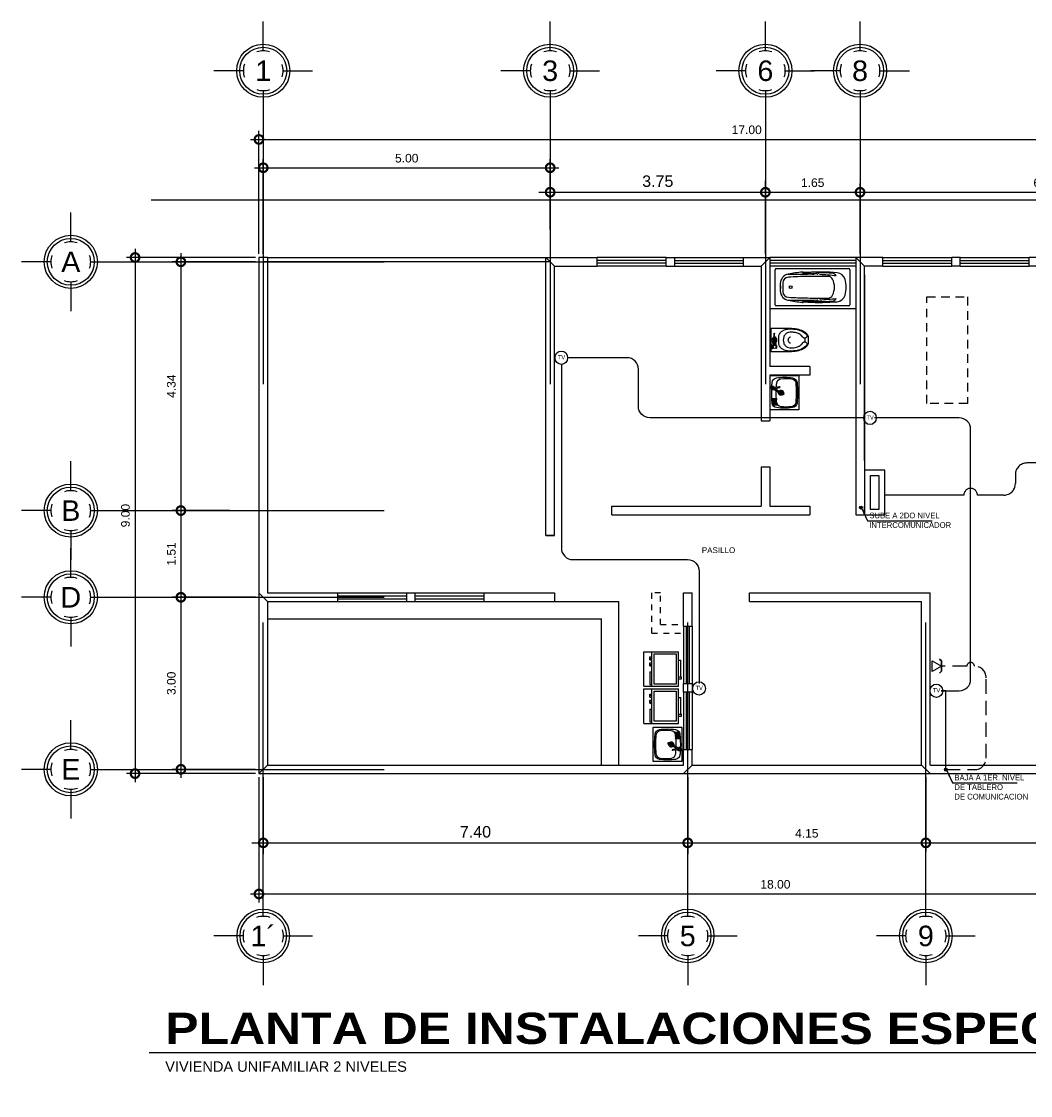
# Model space of a CAD drawing. Header units: inches. Extents: x -370 to 18, y -197 to 199.
# Drawn here: x -319.67 to -302.09, y -197.22 to -178.49 of the extents above; entities that cross this region are included whole.
import ezdxf
from ezdxf.enums import TextEntityAlignment as Align

# ---------------------------------------------------------------- set-up
doc = ezdxf.new("R2010")
doc.units = ezdxf.units.IN
doc.header["$MEASUREMENT"] = 0
doc.header["$PDMODE"] = 34
doc.header["$PDSIZE"] = 0.2
for name, pattern in [('CENTER2', [28.575, 19.05, -3.175, 3.175, -3.175]), ('DASHED', [0.75, 0.5, -0.25]), ('HIDDEN', [0.375, 0.25, -0.125])]:
    doc.linetypes.add(name, pattern=pattern)
for name, color, linetype in [('A01-Titulos', 3, 'Continuous'), ('artefactos', 1, 'Continuous'), ('aux2', 194, 'Continuous'), ('ESPECIALES', 2, 'Continuous'), ('IS01-Instalacion Cable', 2, 'Continuous'), ('IS01-Instalacion de Gas', 3, 'Continuous'), ('MUEBLES', 7, 'Continuous'), ('sanitarios', 9, 'Continuous')]:
    doc.layers.add(name, color=color, linetype=linetype)
doc.styles.add('1', font='arial.ttf')
doc.styles.add('2', font='')
doc.styles.add('ARIAL', font='arial.ttf', dxfattribs={"height": 0.14})
doc.styles.get("Standard").update_dxf_attribs({"font": 'arial.ttf'})
doc.styles.add('Txt-02', font='ERASLGHT.TTF')
doc.styles.get('2').set_extended_font_data('Arial Black')
doc.linetypes.add('ELECTRICAL_LINE', pattern='A,0.5,-0.25,["X",Standard,S=0.1,R=0,X=-0.1,Y=-0.05],-0.25', length=1)
doc.dimstyles.new('E100', dxfattribs={"dimtxt": 0.15, "dimasz": 0.15, "dimexe": 0.15, "dimexo": 0.0625, "dimgap": 0.09, "dimtad": 1, "dimzin": 0, "dimdsep": 46, "dimtxsty": 'Standard', "dimblk": 'DOTSMALL', "dimcen": 0.09, "dimdle": 0.15, "dimclrd": 1, "dimclre": 1, "dimclrt": 2, "dimazin": 0, "dimtfac": 1, "dimtofl": 0, "dimtmove": 1, "dimatfit": 1, "dimldrblk": 'OPEN90', "dimfxl": 1, "dimtolj": 1, "dimtzin": 0, "dimarcsym": 0})
doc.dimstyles.new('ISO-25', dxfattribs={"dimtxt": 2.5, "dimasz": 2.5, "dimexe": 1.25, "dimexo": 0.625, "dimtad": 1, "dimtxsty": 'Standard', "dimcen": 2.5, "dimadec": 0, "dimazin": 0, "dimtfac": 1, "dimtmove": 0, "dimatfit": 3, "dimfxl": 1, "dimarcsym": 0})

# ---------------------------------------------------------------- blocks, each defined once
blk = doc.blocks.new('lava_pl')
at = {"layer": 'artefactos'}
for p, q in [((-0.6, 0.6), (-0.6, 0)), ((-0.6, 0.6), (0, 0.6)), ((0, 0.6), (0, 0)), ((-0.6, 0.461), (0, 0.461)), ((-0.574, 0.5), (-0.574, 0.461)), ((-0.352, 0.5), (-0.574, 0.5)), ((-0.352, 0.5), (-0.352, 0.461)), ((-0.248, 0.5), (-0.196, 0.5)), ((-0.248, 0.5), (-0.248, 0.463)), ((-0.248, 0.463), (-0.196, 0.463)), ((-0.222, 0.5), (-0.222, 0.463)), ((-0.196, 0.5), (-0.196, 0.463)), ((-0.143, 0.5), (-0.091, 0.5)), ((-0.143, 0.5), (-0.143, 0.463)), ((-0.143, 0.463), (-0.091, 0.463)), ((-0.117, 0.5), (-0.117, 0.463)), ((-0.091, 0.5), (-0.091, 0.463)), ((-0.6, 0), (0, 0)), ((-0.473, 0), (-0.473, -0.055)), ((-0.439, 0), (-0.439, -0.055)), ((-0.473, -0.055), (-0.439, -0.055)), ((-0.439, 0), (-0.439, -0.04)), ((-0.439, -0.04), (-0.149, -0.04)), ((-0.149, 0), (-0.149, -0.04))]:
    blk.add_line(p, q, dxfattribs=at)
blk.add_lwpolyline([(-0.564, 0.421), (-0.037, 0.421), (-0.037, 0.04), (-0.564, 0.04)], close=True, dxfattribs=at)
blk = doc.blocks.new('lavamanos tlimpio')
at = {"layer": 'artefactos'}
for p, q in [((10.6, -10.3), (10.6, -3.5)), ((11.9, -10.4), (11.9, -3.5)), ((13.8, -10.4), (13.8, -3.7)), ((15.1, -10.6), (15.1, -3.7)), ((17, -10.7), (17, -3.9)), ((18.3, -11.1), (18.3, -3.9)), ((20.2, -11.5), (20.2, -4.8)), ((21.5, -13), (21.5, -4.8))]:
    blk.add_line(p, q, dxfattribs=at)
blk.add_lwpolyline([(30, -49.2), (30, -0.8, 0.414214), (29.2, 0), (-29.2, 0, 0.414214), (-30, -0.8), (-30, -49.2, 0.414214), (-29.2, -50), (29.2, -50, 0.414214)], format="xyb", close=True, dxfattribs=at)
for points in [[(-6.3, -2.5, 0.16165), (-7.8, -1.6), (-9.1, -0.8, 0.405288), (-11.2, -2), (-11.2, -3.5, 0.262176), (-10.5, -6.2)], [(-9.6, -4.3, 0.344116), (-9.7, -7.7), (-9.5, -8.3, -0.110943), (-9.5, -9.1), (-10.6, -16, 0.394589), (-10.1, -16.7), (-10, -16.7)], [(-6.8, -9.1, 0.076052), (-7.1, -9.7), (-9.1, -16.3, -0.394589), (-9.8, -16.8), (-10, -16.7)], [(-5.4, -7.7, 0.68313), (-7.9, -3.3)]]:
    blk.add_lwpolyline(points, format="xyb", dxfattribs=at)
for points in [[(-10.5, -6.2), (-9.9, -7.4)], [(-10.4, -3), (1.1, -23)], [(-8.6, -2), (2.9, -22)]]:
    blk.add_lwpolyline(points, dxfattribs=at)
for centre, radius, start, end in [((73, -25), 100, 171.9569, 188.0431), ((-17.1, -12.3), 9, 95.138, 171.9569), ((50, -27.8), 75, 172.9336, 187.0664), ((-16, -19.7), 8.5, 94.7912, 172.9336), ((0, -202.5), 200, 93.2141, 95.138), ((0, -210.5), 200, 92.7843, 94.7912), ((-9.5, -2.5), 1.5, 9.298, 247.8045), ((-9.5, -2.5), 1, 30, 210), ((-7.5, -5), 2.75, 152.2794, 192.5302), ((-7.5, -5), 2.75, 351.5788, 108.8589), ((0, -210.5), 200, 91.7204, 92.1195), ((0, -202.5), 200, 84.862, 91.7916), ((0, -18.5), 4.5, 136.0639, 277.5113), ((0, -210.5), 200, 85.2728, 91.0678), ((0, -18.5), 3, 144.5233, 275.4767), ((0, -18.5), 4.5, 316.1452, 110.3438), ((0, -18.5), 3, 314.5724, 105.4276), ((10.1, -10.3), 0.5, 267.0983, 0), ((11.3, -3.5), 0.65, 0, 180), ((12.4, -10.4), 0.5, 180, 266.4399), ((13.3, -10.4), 0.5, 266.1822, 0), ((14.5, -3.7), 0.65, 0, 180), ((15.6, -10.6), 0.5, 180, 265.5232), ((16.5, -10.7), 0.5, 266.4637, 0), ((16, -19.7), 8.5, 7.0664, 86.7126), ((17.7, -3.9), 0.65, 0, 180), ((17.1, -12.3), 9, 8.0431, 84.862), ((18.8, -11.1), 0.5, 180, 251.5041), ((19.7, -11.5), 0.5, 245.3398, 0), ((20.9, -4.8), 0.65, 0, 179.9999), ((22, -13), 0.5, 180, 227.7171), ((-50, -27.8), 75, 352.9336, 7.0664), ((-73, -25), 100, 351.9569, 8.0431), ((-16, -36), 8.5, 187.0664, 265.2088), ((2, -22.5), 1.5, 161.8103, 78.1897), ((2, -22.5), 1, 210, 30), ((16, -36), 8.5, 274.7912, 352.9336), ((-17.1, -37.7), 9, 188.0431, 264.862), ((0, 152.5), 200, 264.862, 275.138), ((0, 154.8), 200, 265.2088, 274.7912), ((17.1, -37.7), 9, 275.138, 351.9569)]:
    blk.add_arc(centre, radius, start, end, dxfattribs=at)
blk = doc.blocks.new('BC-P3')
at = {"color": 1}
for p, q in [((-0.352, 0), (0.352, 0)), ((-0.375, -1.477), (-0.375, -0.023)), ((0.375, -0.023), (0.375, -1.477)), ((-0.26, -0.25), (-0.26, -0.65)), ((0.26, -0.25), (0.26, -0.65)), ((-0.299, -0.646), (-0.304, -0.562)), ((-0.295, -0.615), (-0.289, -0.545)), ((-0.295, -0.615), (-0.29, -0.621)), ((-0.289, -0.545), (-0.288, -0.546)), ((-0.289, -0.622), (-0.278, -0.816)), ((-0.26, -0.847), (-0.285, -0.558)), ((0.26, -0.847), (0.285, -0.558)), ((0.289, -0.622), (0.278, -0.816)), ((0.289, -0.545), (0.288, -0.546)), ((0.295, -0.615), (0.289, -0.545)), ((0.295, -0.615), (0.29, -0.621)), ((0.299, -0.646), (0.304, -0.562)), ((-0.295, -0.835), (-0.28, -0.82)), ((-0.295, -0.885), (-0.295, -0.835)), ((-0.295, -0.885), (-0.261, -0.851)), ((0.295, -0.885), (0.261, -0.851)), ((0.295, -0.835), (0.28, -0.82)), ((0.295, -0.885), (0.295, -0.835)), ((0.352, -1.5), (-0.352, -1.5))]:
    blk.add_line(p, q, dxfattribs=at)
blk.add_lwpolyline([(-0.026, -0.108, 0.338364), (-0.025, -0.109, 0.038384), (-0.018, -0.11, 0.0164), (-0.01, -0.111, 0.011665), (0.002, -0.111, 0.011665), (0.013, -0.111, 0.0164), (0.021, -0.11, 0.038384), (0.029, -0.109, 0.338364), (0.029, -0.108, 0.338364), (0.029, -0.107, 0.038384), (0.021, -0.106, 0.0164), (0.013, -0.105, 0.011665), (0.002, -0.105, 0.011665), (-0.01, -0.105, 0.0164), (-0.018, -0.106, 0.038384), (-0.025, -0.107, 0.338364)], format="xyb", close=True, dxfattribs=at)
blk.add_circle((0, -0.31), 0.0275, dxfattribs=at)
for centre, radius, start, end in [((-0.352, -0.023), 0.023, 90, 180), ((-0.067, -0.301), 0.2, 92.1239, 168.9839), ((-0.082, -0.272), 0.12, 92.5539, 176.467), ((0, -2.1), 1.95, 90, 92.5539), ((0, -2.1), 2, 90, 92.1239), ((0, -2.1), 2, 87.8761, 90), ((0, -2.1), 1.95, 87.4461, 90), ((0.067, -0.301), 0.2, 11.0161, 87.8761), ((0.082, -0.272), 0.12, 3.533, 87.4461), ((0.352, -0.023), 0.023, 0, 90), ((2.677, -0.835), 2.995, 168.9839, 174.4587), ((7.962, -0.768), 8.179, 176.467, 179.1704), ((-7.962, -0.768), 8.179, 0.8296, 3.533), ((-2.677, -0.835), 2.995, 5.5413, 11.0161), ((-0.205, -0.556), 0.1, 174.4587, 183.7832), ((-0.389, -0.652), 0.09, 356.4609, 3.7832), ((-0.291, -0.622), 0.002, 5, 45.7989), ((-0.289, -0.548), 0.002, 12.2804, 69.2529), ((-0.384, -0.569), 0.1, 4.1251, 12.2804), ((0.384, -0.569), 0.1, 167.7196, 175.8749), ((0.289, -0.548), 0.002, 110.7471, 167.7196), ((0.291, -0.622), 0.002, 134.2011, 175), ((0.389, -0.652), 0.09, 176.2168, 183.5391), ((0.205, -0.556), 0.1, 356.2168, 5.5413), ((3.668, -0.903), 3.974, 176.4609, 184.9418), ((-0.284, -0.816), 0.006, 315, 3.2505), ((-0.266, -0.847), 0.006, 315, 5), ((4.742, -0.654), 5.002, 179.9558, 181.4637), ((8.359, -0.88), 8.578, 178.4608, 181.2396), ((-8.359, -0.88), 8.578, 358.7604, 1.5392), ((-4.742, -0.654), 5.002, 358.5363, 0.0442), ((0.266, -0.847), 0.006, 175, 225), ((0.284, -0.816), 0.006, 176.7495, 225), ((-3.668, -0.903), 3.974, 355.0582, 3.5391), ((4.351, -0.851), 4.64, 180.3451, 183.6254), ((4.742, -0.654), 5.002, 182.7348, 186.5873), ((-0.117, -1.064), 0.1, 181.2396, 243.8791), ((0.117, -1.064), 0.1, 296.1209, 358.7604), ((-4.742, -0.654), 5.002, 353.4127, 357.2652), ((-4.351, -0.851), 4.64, 356.3746, 359.6549), ((-0.112, -1.23), 0.18, 184.9418, 254.479), ((-0.18, -1.139), 0.1, 182.9172, 241.9463), ((0, -0.825), 0.366, 243.8791, 270), ((0, -0.825), 0.366, 270, 296.1209), ((0.112, -1.23), 0.18, 285.521, 355.0582), ((0.18, -1.139), 0.1, 298.0537, 357.0828), ((-0.352, -1.477), 0.023, 180, 270), ((0, -0.825), 0.6, 254.479, 270), ((0, -0.825), 0.6, 270, 285.521), ((0.352, -1.477), 0.023, 270, 0)]:
    blk.add_arc(centre, radius, start, end, dxfattribs=at)
blk = doc.blocks.new('videt')
at = {"layer": 'artefactos', "color": 1}
blk.add_line((0.024, 0.29), (-0.044, 0.29), dxfattribs=at)
for points in [[(0.196, 0.029, 0.049648), (0.183, 0.159, 0.06346), (0.151, 0.256, 0.103485), (0.093, 0.331, 0.178458), (0.04, 0.351), (-0.06, 0.351, 0.178458), (-0.112, 0.331, 0.103485), (-0.17, 0.256, 0.06346), (-0.203, 0.159, 0.049648), (-0.216, 0.029), (-0.216, -0.293), (0.196, -0.293)], [(-0.104, 0.322, 0.103485), (-0.159, 0.251, 0.06346), (-0.191, 0.157, 0.049648), (-0.204, 0.029, 0.075858), (-0.192, -0.046, 0.086069), (-0.162, -0.106, 0.105985), (-0.113, -0.148, 0.126201), (-0.06, -0.162), (0.04, -0.162, 0.126201), (0.093, -0.148, 0.105985), (0.142, -0.106, 0.086069), (0.172, -0.046, 0.075858), (0.184, 0.029, 0.049648), (0.171, 0.157, 0.06346), (0.139, 0.251, 0.103485), (0.085, 0.322, 0.097511), (0.07, 0.328, 0.09808), (0.055, 0.328, 0.098895), (0.041, 0.322, 0.099479), (0.03, 0.311, 0.099479), (0.025, 0.297, 0.098895), (0.025, 0.282, 0.09808), (0.031, 0.268, 0.097511), (0.041, 0.257, -0.102445), (0.087, 0.211, -0.077884), (0.116, 0.146, -0.065096), (0.127, 0.061, -0.024284), (0.125, 0.029, -0.115331), (0.115, -0.013, -0.103946), (0.086, -0.051, -0.091071), (0.043, -0.075, -0.083675), (-0.01, -0.084, -0.083675), (-0.063, -0.075, -0.091071), (-0.105, -0.051, -0.103946), (-0.135, -0.013, -0.115331), (-0.145, 0.029, -0.024284), (-0.146, 0.061, -0.065096), (-0.135, 0.146, -0.077884), (-0.106, 0.211, -0.102445), (-0.061, 0.257, 0.097511), (-0.05, 0.268, 0.09808), (-0.044, 0.282, 0.098895), (-0.044, 0.297, 0.099479), (-0.05, 0.311, 0.099479), (-0.061, 0.322, 0.098895), (-0.075, 0.328, 0.09808), (-0.09, 0.328, 0.097511)]]:
    blk.add_lwpolyline(points, format="xyb", close=True, dxfattribs=at)
blk.add_lwpolyline([(0.04, 0.043, -0.111064), (0.036, 0.026, -0.102841), (0.025, 0.012, -0.093011), (0.01, 0.003, -0.087082), (-0.01, -0.001, -0.087082), (-0.029, 0.003, -0.093011), (-0.045, 0.012, -0.102841), (-0.056, 0.026, -0.111064), (-0.06, 0.043, -0.111064)], format="xyb", dxfattribs=at)
at = {"layer": 'aux2', "color": 1}
for p, q in [((-0.166, -0.293), (-0.166, -0.281)), ((-0.166, -0.293), (-0.091, -0.293)), ((-0.154, -0.215), (-0.154, -0.203)), ((-0.083, -0.215), (-0.154, -0.215)), ((-0.083, -0.259), (-0.154, -0.259)), ((-0.154, -0.277), (-0.154, -0.259)), ((-0.15, -0.206), (-0.15, -0.201)), ((-0.15, -0.276), (-0.15, -0.265)), ((-0.135, -0.209), (-0.147, -0.209)), ((-0.135, -0.262), (-0.147, -0.262)), ((-0.132, -0.206), (-0.132, -0.197)), ((-0.132, -0.274), (-0.132, -0.265)), ((-0.125, -0.206), (-0.125, -0.197)), ((-0.125, -0.274), (-0.125, -0.265)), ((-0.11, -0.209), (-0.122, -0.209)), ((-0.11, -0.262), (-0.122, -0.262)), ((-0.107, -0.206), (-0.107, -0.201)), ((-0.107, -0.276), (-0.107, -0.265)), ((-0.104, -0.215), (-0.104, -0.203)), ((-0.104, -0.277), (-0.104, -0.259)), ((-0.091, -0.293), (-0.091, -0.281)), ((-0.083, -0.212), (-0.07, -0.212)), ((-0.083, -0.262), (-0.083, -0.212)), ((-0.083, -0.237), (-0.07, -0.237)), ((-0.083, -0.262), (-0.07, -0.262)), ((-0.07, -0.262), (-0.07, -0.212)), ((-0.058, -0.215), (-0.07, -0.215)), ((-0.058, -0.259), (-0.07, -0.259)), ((-0.046, -0.212), (-0.058, -0.212)), ((-0.058, -0.262), (-0.058, -0.212)), ((-0.046, -0.262), (-0.058, -0.262)), ((0.047, -0.221), (0.031, -0.221)), ((0.047, -0.252), (0.031, -0.252)), ((0.047, -0.252), (0.047, -0.221)), ((0.05, -0.234), (0.106, -0.234)), ((0.05, -0.24), (0.106, -0.24))]:
    blk.add_line(p, q, dxfattribs=at)
blk.add_lwpolyline([(-0.035, -0.237), (-0.022, -0.259), (0.003, -0.259), (0.015, -0.237), (0.003, -0.215), (-0.022, -0.215)], close=True, dxfattribs=at)
for centre, radius in [((-0.01, -0.237), 0.0437), ((-0.01, -0.236), 0.025), ((-0.01, -0.237), 0.025), ((-0.01, -0.237), 0.00855)]:
    blk.add_circle(centre, radius, dxfattribs=at)
for centre, radius, start, end in [((-0.129, -0.39), 0.116, 71.0754, 108.9246), ((-0.119, -0.237), 0.0406, 147.7952, 212.2048), ((-0.129, -0.25), 0.0531, 61.9275, 118.0725), ((-0.147, -0.206), 0.00312, 180, 270), ((-0.147, -0.265), 0.00312, 90, 180), ((-0.135, -0.206), 0.00312, 270, 0), ((-0.135, -0.265), 0.00312, 0, 90), ((-0.122, -0.206), 0.00312, 180, 270), ((-0.122, -0.265), 0.00312, 90, 180), ((-0.11, -0.206), 0.00312, 270, 0), ((-0.11, -0.265), 0.00312, 0, 90), ((-0.138, -0.237), 0.0406, 327.7958, 32.2042), ((0.05, -0.231), 0.00312, 180, 270), ((0.05, -0.243), 0.00312, 90, 180), ((0.106, -0.237), 0.00312, 270, 90)]:
    blk.add_arc(centre, radius, start, end, dxfattribs=at)
blk = doc.blocks.new('EJE NORTE NUEVO')
at = {"color": 8}
for p, q in [((0, 3.252), (0, 3.764)), ((-0.347, 2.905), (-0.859, 2.905)), ((0.347, 2.905), (0.859, 2.905))]:
    blk.add_line(p, q, dxfattribs=at)
at = {"color": 2, "linetype": 'CENTER2'}
blk.add_line((0, 2.558), (0, -2.558), dxfattribs=at)
at = {"color": 8}
blk.add_circle((0, 2.905), 0.463, dxfattribs=at)
at = {"color": 4}
blk.add_circle((0, 2.905), 0.409, dxfattribs=at)
at = {"color": 8}
for start, end in [(71.4161, 108.5839), (160.6993, 199.2784), (341.7694, 18.2529), (251.0526, 288.9474)]:
    blk.add_arc((0, 2.905), 0.347, start, end, dxfattribs=at)
at = {"color": 4}
blk.add_attdef('A', text='', height=0.358, dxfattribs=at).set_placement((0, 2.905), align=Align.MIDDLE_CENTER)
blk = doc.blocks.new('_DotSmall')
at = {"color": 0, "linetype": 'ByBlock', "const_width": 0.5}
blk.add_lwpolyline([(-0.0625, 0, 1), (0.0625, 0, 1)], format="xyb", close=True, dxfattribs=at)
blk = doc.blocks.new('*D190')
at = {"color": 1, "lineweight": -2, "transparency": 16777216}
for p, q in [((0.075, 9.062), (0.075, 10.715)), ((5.075, 9.489), (5.075, 10.715)), ((-0.075, 10.565), (5.225, 10.565))]:
    blk.add_line(p, q, dxfattribs=at)
at = {"layer": 'DEFPOINTS', "color": 0, "transparency": 16777216}
for p in [(5.075, 10.565), (5.075, 9.427), (0.075, 9)]:
    blk.add_point(p, dxfattribs=at)
at = {"color": 1, "lineweight": -2, "transparency": 16777216, "xscale": 0.3, "yscale": 0.3, "zscale": 0.3, "rotation": 180}
blk.add_blockref('_DotSmall', (0.075, 10.565), dxfattribs=at)
at = {"color": 1, "lineweight": -2, "transparency": 16777216, "xscale": 0.3, "yscale": 0.3, "zscale": 0.3}
blk.add_blockref('_DotSmall', (5.075, 10.565), dxfattribs=at)
at = {"color": 2, "transparency": 16777216, "insert": (2.575, 10.731), "char_height": 0.15, "attachment_point": 5}
blk.add_mtext('\\A1;5.00', dxfattribs=at)
blk = doc.blocks.new('_Open90')
at = {"color": 0, "linetype": 'ByBlock', "lineweight": -2}
for p, q in [((0, 0), (-1, 0)), ((-0.5, 0.5), (0, 0)), ((0, 0), (-0.5, -0.5))]:
    blk.add_line(p, q, dxfattribs=at)
blk = doc.blocks.new('*D138')
at = {"color": 1, "lineweight": -2, "transparency": 16777216}
for p, q in [((-236.938, 114.773), (-236.938, 115.622)), ((-233.188, 114.347), (-233.188, 115.622)), ((-237.138, 115.422), (-232.988, 115.422))]:
    blk.add_line(p, q, dxfattribs=at)
at = {"layer": 'DEFPOINTS', "color": 0, "transparency": 16777216}
for p in [(-233.188, 115.422), (-236.938, 114.711), (-233.188, 114.284)]:
    blk.add_point(p, dxfattribs=at)
at = {"color": 1, "lineweight": -2, "transparency": 16777216, "xscale": 0.3, "yscale": 0.3, "zscale": 0.3, "rotation": 180}
blk.add_blockref('_DotSmall', (-236.938, 115.422), dxfattribs=at)
at = {"color": 1, "lineweight": -2, "transparency": 16777216, "xscale": 0.3, "yscale": 0.3, "zscale": 0.3}
blk.add_blockref('_DotSmall', (-233.188, 115.422), dxfattribs=at)
at = {"color": 2, "transparency": 16777216, "insert": (-235.063, 115.614), "char_height": 0.2, "attachment_point": 5}
blk.add_mtext('\\A1;3.75', dxfattribs=at)
blk = doc.blocks.new('*D470')
at = {"color": 1, "lineweight": -2, "transparency": 16777216}
for p, q in [((8.675, 10.138), (10.625, 10.138)), ((8.825, 9.062), (8.825, 10.288)), ((10.475, 9.062), (10.475, 10.288))]:
    blk.add_line(p, q, dxfattribs=at)
at = {"layer": 'DEFPOINTS', "color": 0, "transparency": 16777216}
for p in [(10.475, 10.138), (8.825, 9), (10.475, 9)]:
    blk.add_point(p, dxfattribs=at)
at = {"color": 1, "lineweight": -2, "transparency": 16777216, "xscale": 0.3, "yscale": 0.3, "zscale": 0.3, "rotation": 180}
blk.add_blockref('_DotSmall', (8.825, 10.138), dxfattribs=at)
at = {"color": 1, "lineweight": -2, "transparency": 16777216, "xscale": 0.3, "yscale": 0.3, "zscale": 0.3}
blk.add_blockref('_DotSmall', (10.475, 10.138), dxfattribs=at)
at = {"color": 2, "transparency": 16777216, "insert": (9.65, 10.304), "char_height": 0.15, "attachment_point": 5}
blk.add_mtext('\\A1;1.65', dxfattribs=at)
blk = doc.blocks.new('*D471')
at = {"color": 1, "lineweight": -2, "transparency": 16777216}
for p, q in [((10.325, 10.138), (17.075, 10.138)), ((10.475, 9.062), (10.475, 10.288)), ((16.925, 9.062), (16.925, 10.288))]:
    blk.add_line(p, q, dxfattribs=at)
at = {"layer": 'DEFPOINTS', "color": 0, "transparency": 16777216}
for p in [(16.925, 10.138), (10.475, 9), (16.925, 9)]:
    blk.add_point(p, dxfattribs=at)
at = {"color": 1, "lineweight": -2, "transparency": 16777216, "xscale": 0.3, "yscale": 0.3, "zscale": 0.3, "rotation": 180}
blk.add_blockref('_DotSmall', (10.475, 10.138), dxfattribs=at)
at = {"color": 1, "lineweight": -2, "transparency": 16777216, "xscale": 0.3, "yscale": 0.3, "zscale": 0.3}
blk.add_blockref('_DotSmall', (16.925, 10.138), dxfattribs=at)
at = {"color": 2, "transparency": 16777216, "insert": (13.7, 10.304), "char_height": 0.15, "attachment_point": 5}
blk.add_mtext('\\A1;6.45', dxfattribs=at)
blk = doc.blocks.new('*D472')
at = {"color": 1, "lineweight": -2, "transparency": 16777216}
for p, q in [((-0.15, 11.059), (17.15, 11.059)), ((0, 9.062), (0, 11.209)), ((17, 9.062), (17, 11.209))]:
    blk.add_line(p, q, dxfattribs=at)
at = {"layer": 'DEFPOINTS', "color": 0, "transparency": 16777216}
for p in [(17, 11.059), (0, 9), (17, 9)]:
    blk.add_point(p, dxfattribs=at)
at = {"color": 1, "lineweight": -2, "transparency": 16777216, "xscale": 0.3, "yscale": 0.3, "zscale": 0.3, "rotation": 180}
blk.add_blockref('_DotSmall', (0, 11.059), dxfattribs=at)
at = {"color": 1, "lineweight": -2, "transparency": 16777216, "xscale": 0.3, "yscale": 0.3, "zscale": 0.3}
blk.add_blockref('_DotSmall', (17, 11.059), dxfattribs=at)
at = {"color": 2, "transparency": 16777216, "insert": (8.5, 11.226), "char_height": 0.15, "attachment_point": 5}
blk.add_mtext('\\A1;17.00', dxfattribs=at)
blk = doc.blocks.new('*D493')
at = {"color": 1, "lineweight": -2, "transparency": 16777216}
for p, q in [((-1.361, 9.075), (-1.361, 4.437)), ((-0.062, 8.925), (-1.511, 8.925)), ((-0.512, 4.587), (-1.511, 4.587))]:
    blk.add_line(p, q, dxfattribs=at)
at = {"layer": 'DEFPOINTS', "color": 0, "transparency": 16777216}
for p in [(0, 8.925), (-1.361, 4.587), (-0.449, 4.587)]:
    blk.add_point(p, dxfattribs=at)
at = {"color": 1, "lineweight": -2, "transparency": 16777216, "xscale": 0.3, "yscale": 0.3, "zscale": 0.3}
for p, rotation in [((-1.361, 8.925), 90), ((-1.361, 4.587), 270)]:
    blk.add_blockref('_DotSmall', p, dxfattribs=dict(at, rotation=rotation))
at = {"color": 2, "transparency": 16777216, "insert": (-1.527, 6.756), "char_height": 0.15, "attachment_point": 5, "rotation": 90}
blk.add_mtext('\\A1;4.34', dxfattribs=at)
blk = doc.blocks.new('*D490')
at = {"color": 1, "lineweight": -2, "transparency": 16777216}
for p, q in [((-1.361, 4.737), (-1.361, 2.925)), ((-0.512, 4.587), (-1.511, 4.587)), ((-0.062, 3.075), (-1.511, 3.075))]:
    blk.add_line(p, q, dxfattribs=at)
at = {"layer": 'DEFPOINTS', "color": 0, "transparency": 16777216}
for p in [(-0.449, 4.587), (-1.361, 3.075), (0, 3.075)]:
    blk.add_point(p, dxfattribs=at)
at = {"color": 1, "lineweight": -2, "transparency": 16777216, "xscale": 0.3, "yscale": 0.3, "zscale": 0.3}
for p, rotation in [((-1.361, 4.587), 90), ((-1.361, 3.075), 270)]:
    blk.add_blockref('_DotSmall', p, dxfattribs=dict(at, rotation=rotation))
at = {"color": 2, "transparency": 16777216, "insert": (-1.527, 3.831), "char_height": 0.15, "attachment_point": 5, "rotation": 90}
blk.add_mtext('\\A1;1.51', dxfattribs=at)
blk = doc.blocks.new('*D473')
at = {"color": 1, "lineweight": -2, "transparency": 16777216}
for p, q in [((-1.36, 3.225), (-1.36, -0.075)), ((-0.062, 3.075), (-1.51, 3.075)), ((-0.062, 0.075), (-1.51, 0.075))]:
    blk.add_line(p, q, dxfattribs=at)
at = {"layer": 'DEFPOINTS', "color": 0, "transparency": 16777216}
for p in [(0, 3.075), (-1.36, 0.075), (0, 0.075)]:
    blk.add_point(p, dxfattribs=at)
at = {"color": 1, "lineweight": -2, "transparency": 16777216, "xscale": 0.3, "yscale": 0.3, "zscale": 0.3}
for p, rotation in [((-1.36, 3.075), 90), ((-1.36, 0.075), 270)]:
    blk.add_blockref('_DotSmall', p, dxfattribs=dict(at, rotation=rotation))
at = {"color": 2, "transparency": 16777216, "insert": (-1.527, 1.575), "char_height": 0.15, "attachment_point": 5, "rotation": 90}
blk.add_mtext('\\A1;3.00', dxfattribs=at)
blk = doc.blocks.new('*D474')
at = {"color": 1, "lineweight": -2, "transparency": 16777216}
for p, q in [((-0.062, 9), (-2.309, 9)), ((-2.159, 9.15), (-2.159, -0.15)), ((-0.062, 0), (-2.309, 0))]:
    blk.add_line(p, q, dxfattribs=at)
at = {"layer": 'DEFPOINTS', "color": 0, "transparency": 16777216}
for p in [(0, 9), (-2.159, 0), (0, 0)]:
    blk.add_point(p, dxfattribs=at)
at = {"color": 1, "lineweight": -2, "transparency": 16777216, "xscale": 0.3, "yscale": 0.3, "zscale": 0.3}
for p, rotation in [((-2.159, 9), 90), ((-2.159, 0), 270)]:
    blk.add_blockref('_DotSmall', p, dxfattribs=dict(at, rotation=rotation))
at = {"color": 2, "transparency": 16777216, "insert": (-2.326, 4.5), "char_height": 0.15, "attachment_point": 5, "rotation": 90}
blk.add_mtext('\\A1;9.00', dxfattribs=at)
blk = doc.blocks.new('*D139')
at = {"color": 1, "lineweight": -2, "transparency": 16777216}
for p, q in [((-241.938, 105.222), (-241.938, 103.877)), ((-234.541, 105.222), (-234.541, 103.877)), ((-242.138, 104.077), (-234.341, 104.077))]:
    blk.add_line(p, q, dxfattribs=at)
at = {"layer": 'DEFPOINTS', "color": 0, "transparency": 16777216}
for p in [(-241.938, 105.284), (-234.541, 105.284), (-234.541, 104.077)]:
    blk.add_point(p, dxfattribs=at)
at = {"color": 1, "lineweight": -2, "transparency": 16777216, "xscale": 0.3, "yscale": 0.3, "zscale": 0.3, "rotation": 180}
blk.add_blockref('_DotSmall', (-241.938, 104.077), dxfattribs=at)
at = {"color": 1, "lineweight": -2, "transparency": 16777216, "xscale": 0.3, "yscale": 0.3, "zscale": 0.3}
blk.add_blockref('_DotSmall', (-234.541, 104.077), dxfattribs=at)
at = {"color": 2, "transparency": 16777216, "insert": (-238.24, 104.269), "char_height": 0.2, "attachment_point": 5}
blk.add_mtext('\\A1;7.40', dxfattribs=at)
blk = doc.blocks.new('*D491')
at = {"color": 1, "lineweight": -2, "transparency": 16777216}
for p, q in [((7.472, -0.062), (7.472, -1.357)), ((11.622, -0.062), (11.622, -1.357)), ((7.322, -1.207), (11.772, -1.207))]:
    blk.add_line(p, q, dxfattribs=at)
at = {"layer": 'DEFPOINTS', "color": 0, "transparency": 16777216}
for p in [(7.472, 0), (11.622, 0), (11.622, -1.207)]:
    blk.add_point(p, dxfattribs=at)
at = {"color": 1, "lineweight": -2, "transparency": 16777216, "xscale": 0.3, "yscale": 0.3, "zscale": 0.3, "rotation": 180}
blk.add_blockref('_DotSmall', (7.472, -1.207), dxfattribs=at)
at = {"color": 1, "lineweight": -2, "transparency": 16777216, "xscale": 0.3, "yscale": 0.3, "zscale": 0.3}
blk.add_blockref('_DotSmall', (11.622, -1.207), dxfattribs=at)
at = {"color": 2, "transparency": 16777216, "insert": (9.547, -1.041), "char_height": 0.15, "attachment_point": 5}
blk.add_mtext('\\A1;4.15', dxfattribs=at)
blk = doc.blocks.new('*D475')
at = {"color": 1, "lineweight": -2, "transparency": 16777216}
for p, q in [((18, 1.887), (18, -2.248)), ((0, -0.062), (0, -2.248)), ((-0.15, -2.098), (18.15, -2.098))]:
    blk.add_line(p, q, dxfattribs=at)
at = {"layer": 'DEFPOINTS', "color": 0, "transparency": 16777216}
for p in [(18, 1.95), (0, 0), (18, -2.098)]:
    blk.add_point(p, dxfattribs=at)
at = {"color": 1, "lineweight": -2, "transparency": 16777216, "xscale": 0.3, "yscale": 0.3, "zscale": 0.3, "rotation": 180}
blk.add_blockref('_DotSmall', (0, -2.098), dxfattribs=at)
at = {"color": 1, "lineweight": -2, "transparency": 16777216, "xscale": 0.3, "yscale": 0.3, "zscale": 0.3}
blk.add_blockref('_DotSmall', (18, -2.098), dxfattribs=at)
at = {"color": 2, "transparency": 16777216, "insert": (9, -1.931), "char_height": 0.15, "attachment_point": 5}
blk.add_mtext('\\A1;18.00', dxfattribs=at)
blk = doc.blocks.new('*D476')
at = {"color": 1, "lineweight": -2, "transparency": 16777216}
for p, q in [((11.622, -0.062), (11.622, -1.357)), ((18, -0.062), (18, -1.357)), ((11.472, -1.207), (18.15, -1.207))]:
    blk.add_line(p, q, dxfattribs=at)
at = {"layer": 'DEFPOINTS', "color": 0, "transparency": 16777216}
for p in [(11.622, 0), (18, 0), (18, -1.207)]:
    blk.add_point(p, dxfattribs=at)
at = {"color": 1, "lineweight": -2, "transparency": 16777216, "xscale": 0.3, "yscale": 0.3, "zscale": 0.3, "rotation": 180}
blk.add_blockref('_DotSmall', (11.622, -1.207), dxfattribs=at)
at = {"color": 1, "lineweight": -2, "transparency": 16777216, "xscale": 0.3, "yscale": 0.3, "zscale": 0.3}
blk.add_blockref('_DotSmall', (18, -1.207), dxfattribs=at)
at = {"color": 2, "transparency": 16777216, "insert": (14.811, -1.041), "char_height": 0.15, "attachment_point": 5}
blk.add_mtext('\\A1;6.38', dxfattribs=at)
blk = doc.blocks.new('TV0.30')
at = {"layer": 'ESPECIALES', "color": 3}
blk.add_circle((-0.115, 0), 0.156, dxfattribs=at)
at = {"layer": 'ESPECIALES', "color": 2, "linetype": 'Continuous', "style": 'ARIAL'}
blk.add_text('TV', height=0.1, dxfattribs=at).set_placement((-0.205, -0.038))
blk = doc.blocks.new('TELEFONO')
at = {"layer": 'ESPECIALES', "color": 3}
blk.add_lwpolyline([(-0.36, 0.209), (-0.36, -0.208), (0, 0), (0, -0.199), (-0.073, -0.272), (0, -0.199), (0, 0.2), (-0.073, 0.273), (0, 0.2), (0, 0)], close=True, dxfattribs=at)
blk = doc.blocks.new('*U691')
h = blk.add_hatch(color=1)
h.paths.add_polyline_path([(25.671, 0), (25.712, 0, 0.414214), (25.926, -0.214), (25.926, -0.255, -0.414214)])
h.paths.add_polyline_path([(25.926, 0.255), (25.926, 0.214, 0.414214), (25.712, 0), (25.671, 0, -0.414214)])
h = blk.add_hatch(color=1)
h.paths.add_polyline_path([(25.926, 0.255), (25.926, 0.343, -0.414214), (26.269, 0), (26.18, 0, 0.414214)])
h.paths.add_polyline_path([(26.18, 0), (26.269, 0, -0.414214), (25.926, -0.343), (25.926, -0.255, 0.414214)])
at = {"color": 13}
for p, q in [((25.926, -0.83), (25.926, 0.83)), ((0, 0), (26.755, 0))]:
    blk.add_line(p, q, dxfattribs=at)
at = {"color": 5}
for p, q in [((25.926, 0.611), (25.926, 0.83)), ((0, 0), (0.218, 0)), ((26.537, 0), (26.755, 0)), ((25.926, -0.611), (25.926, -0.83))]:
    blk.add_line(p, q, dxfattribs=at)
at = {"color": 13}
for radius in [0.343, 0.255, 0.214]:
    blk.add_circle((25.926, 0), radius, dxfattribs=at)
at = {"color": 2, "linetype": 'Continuous', "style": '1'}
blk.add_text('ESCALA 1:', height=0.2, dxfattribs=at).set_placement((22.75, -0.311))
at = {"color": 1, "linetype": 'Continuous', "style": '2'}
blk.add_attdef('TITULO', (0.308, 0.162), '', height=0.6, dxfattribs=at)
at = {"color": 2, "linetype": 'Continuous', "style": '1'}
blk.add_attdef('DESCRIPCION', (0.308, -0.373), '', height=0.2, dxfattribs=at)
at = {"color": 2, "style": '1'}
blk.add_attdef('ESCALA', (24.263, -0.311), '', height=0.2, dxfattribs=at)
blk = doc.blocks.new('A$C4C712806')
at = {"color": 8}
for p, q in [((17.88, 10), (-1.877, 10)), ((0.15, 9), (0, 9)), ((0, 9), (0, 0)), ((0.15, 9), (0.15, 3.15)), ((0.15, 9), (5.15, 9)), ((5, 9), (5.895, 9)), ((5, 4.15), (5, 9)), ((5, 9), (5.15, 8.85)), ((5.895, 8.85), (5.895, 9)), ((7.095, 9), (7.245, 9)), ((7.095, 8.85), (7.095, 9)), ((7.245, 8.85), (7.245, 9)), ((8.445, 9), (8.9, 9)), ((8.445, 8.85), (8.445, 9)), ((8.75, 8.85), (8.9, 9)), ((8.9, 9), (8.9, 7.1)), ((10.872, 9), (10.4, 9)), ((10.4, 9), (10.4, 4.512)), ((10.55, 8.85), (10.4, 9)), ((10.872, 8.85), (10.872, 9)), ((12.222, 9), (12.072, 9)), ((12.072, 8.85), (12.072, 9)), ((12.222, 8.85), (12.222, 9)), ((17, 9), (13.422, 9)), ((13.422, 8.85), (13.422, 9)), ((5.075, 8.925), (0.075, 8.925)), ((5.15, 8.85), (5.895, 8.85)), ((5.15, 4.15), (5.15, 8.85)), ((7.095, 8.85), (7.245, 8.85)), ((8.445, 8.85), (8.75, 8.85)), ((8.75, 8.85), (8.75, 6.15)), ((10.872, 8.85), (10.55, 8.85)), ((10.55, 5.462), (10.55, 8.85)), ((12.222, 8.85), (12.072, 8.85)), ((16.85, 8.85), (13.422, 8.85)), ((10.55, 8.7), (10.55, 4.512)), ((8.9, 8.109), (10.4, 8.109)), ((9.6, 7.1), (8.9, 7.1)), ((8.9, 6.95), (8.9, 6.15)), ((9.6, 6.95), (8.9, 6.95)), ((9.6, 7.1), (9.6, 6.95)), ((8.75, 6.15), (8.9, 6.15)), ((8.75, 5.35), (8.75, 4.662)), ((8.75, 5.35), (8.9, 5.35)), ((8.9, 5.35), (8.9, 4.662)), ((6.15, 4.512), (6.15, 4.662)), ((6.15, 4.662), (8.75, 4.662)), ((6.15, 4.512), (9.6, 4.512)), ((8.9, 4.662), (9.6, 4.662)), ((9.6, 4.662), (9.6, 4.512)), ((10.4, 4.512), (10.55, 4.512)), ((10.55, 4.512), (10.55, 4.662)), ((10.55, 4.662), (10.55, 4.512)), ((5, 4.15), (5.15, 4.15)), ((5.15, 4.15), (5, 4.15)), ((0.15, 3), (0, 3.15)), ((0.15, 3.15), (1.375, 3.15)), ((0.15, 3), (0.15, 0.15)), ((0.15, 3), (1.375, 3)), ((1.375, 3), (1.375, 3.15)), ((2.575, 3.15), (2.725, 3.15)), ((2.575, 3), (2.575, 3.15)), ((2.575, 3), (2.725, 3)), ((2.725, 3), (2.725, 3.15)), ((3.925, 3.15), (5.15, 3.15)), ((3.925, 3), (3.925, 3.15)), ((3.925, 3), (5.15, 3)), ((5.15, 3.15), (5.15, 3)), ((5.15, 3), (6.27, 3)), ((6.27, 0.15), (6.27, 3)), ((7.397, 2.569), (7.397, 3.15)), ((7.397, 3.15), (7.547, 3.15)), ((7.547, 2.569), (7.547, 3.15)), ((8.547, 3), (8.547, 3.15)), ((8.547, 3.15), (11.697, 3.15)), ((8.547, 3), (11.547, 3)), ((11.547, 0.15), (11.547, 3)), ((11.697, 0.15), (11.697, 3.15)), ((0.15, 2.7), (5.97, 2.7)), ((5.97, 0.15), (5.97, 2.7)), ((7.397, 2.569), (7.547, 2.569)), ((7.397, 0.15), (7.397, 0.419)), ((7.397, 0.419), (7.547, 0.419)), ((7.547, 0.15), (7.547, 0.419)), ((0.15, 0.15), (0, 0)), ((0, 0), (19, 0)), ((0.15, 0.15), (7.397, 0.15)), ((7.547, 0.15), (7.397, 0)), ((7.547, 0.15), (11.547, 0.15)), ((11.547, 0.15), (11.697, 0)), ((11.697, 0.15), (16.811, 0.15))]:
    blk.add_line(p, q, dxfattribs=at)
at = {"color": 1}
for p, q in [((7.095, 9), (5.895, 9)), ((7.245, 9), (8.445, 9)), ((10.4, 9), (8.9, 9)), ((10.872, 9), (12.072, 9)), ((12.222, 9), (13.422, 9)), ((7.095, 8.85), (5.895, 8.85)), ((7.245, 8.85), (8.445, 8.85)), ((10.4, 8.85), (8.9, 8.85)), ((10.872, 8.85), (12.072, 8.85)), ((12.222, 8.85), (13.422, 8.85)), ((1.375, 3.15), (2.575, 3.15)), ((1.375, 3), (2.575, 3)), ((2.725, 3.15), (3.925, 3.15)), ((2.725, 3), (3.925, 3)), ((7.397, 2.569), (7.397, 1.569)), ((7.547, 2.569), (7.547, 1.569)), ((7.397, 1.419), (7.397, 0.419)), ((7.547, 1.419), (7.547, 0.419))]:
    blk.add_line(p, q, dxfattribs=at)
at = {"color": 2}
for p, q in [((7.095, 8.95), (5.895, 8.95)), ((7.095, 8.9), (5.895, 8.9)), ((7.245, 8.95), (8.445, 8.95)), ((7.245, 8.9), (8.445, 8.9)), ((10.4, 8.95), (8.9, 8.95)), ((10.4, 8.9), (8.9, 8.9)), ((10.872, 8.95), (12.072, 8.95)), ((10.872, 8.9), (12.072, 8.9)), ((12.222, 8.95), (13.422, 8.95)), ((12.222, 8.9), (13.422, 8.9)), ((1.375, 3.1), (2.575, 3.1)), ((1.375, 3.05), (2.575, 3.05)), ((2.725, 3.1), (3.925, 3.1)), ((2.725, 3.05), (3.925, 3.05)), ((7.447, 2.569), (7.447, 1.569)), ((7.497, 2.569), (7.497, 1.569)), ((7.447, 1.419), (7.447, 0.419)), ((7.497, 1.419), (7.497, 0.419))]:
    blk.add_line(p, q, dxfattribs=at)
at = {"color": 8, "linetype": 'DASHED', "ltscale": 0.2}
for p, q in [((6.847, 2.45), (6.847, 3.15)), ((6.997, 3.15), (6.847, 3.15)), ((6.997, 2.6), (6.997, 3.15)), ((6.847, 2.45), (7.397, 2.45)), ((6.997, 2.6), (7.397, 2.6))]:
    blk.add_line(p, q, dxfattribs=at)
at = {"color": 8}
blk.add_lwpolyline([(7.397, 1.569), (7.547, 1.569), (7.547, 1.419), (7.397, 1.419)], close=True, dxfattribs=at)
at = {"layer": 'MUEBLES', "color": 8, "linetype": 'DASHED', "ltscale": 0.3}
blk.add_lwpolyline([(11.64, 8.313), (12.347, 8.313), (12.347, 6.457), (11.64, 6.457)], close=True, dxfattribs=at)
for p, values in [((0.075, 9.352), {'A': '1'}), ((5.075, 9.352), {'A': '3'}), ((8.825, 9.352), {'A': '6'}), ((10.475, 9.352), {'A': '8'})]:
    blk.add_blockref('EJE NORTE NUEVO', p).add_auto_attribs(values)
at = {"color": 8}
ref = blk.add_blockref('EJE NORTE NUEVO', (-0.374, 8.925), dxfattribs=dict(at, rotation=90))
ref.add_attrib('A', 'A', dxfattribs={"color": 4, "height": 0.358}).set_placement((-3.279, 8.925), align=Align.MIDDLE_CENTER)
ref = blk.add_blockref('EJE NORTE NUEVO', (-0.374, 4.587), dxfattribs=dict(at, rotation=90))
ref.add_attrib('A', 'B', dxfattribs={"color": 4, "height": 0.358}).set_placement((-3.279, 4.587), align=Align.MIDDLE_CENTER)
ref = blk.add_blockref('EJE NORTE NUEVO', (-0.374, 3.075), dxfattribs=dict(at, rotation=90))
ref.add_attrib('A', 'D', dxfattribs={"color": 4, "height": 0.358}).set_placement((-3.279, 3.075), align=Align.MIDDLE_CENTER)
ref = blk.add_blockref('EJE NORTE NUEVO', (0.075, 0.075), dxfattribs=dict(at, xscale=-1, rotation=180))
ref.add_attrib('A', '1´', dxfattribs={"color": 4, "height": 0.3581}).set_placement((0.075, -2.83), align=Align.MIDDLE_CENTER)
ref = blk.add_blockref('EJE NORTE NUEVO', (7.472, 0.075), dxfattribs=dict(at, xscale=-1, rotation=180))
ref.add_attrib('A', '5', dxfattribs={"color": 4, "height": 0.358}).set_placement((7.472, -2.83), align=Align.MIDDLE_CENTER)
ref = blk.add_blockref('EJE NORTE NUEVO', (11.622, 0.075), dxfattribs=dict(at, xscale=-1, rotation=180))
ref.add_attrib('A', '9', dxfattribs={"color": 4, "height": 0.358}).set_placement((11.622, -2.83), align=Align.MIDDLE_CENTER)
ref = blk.add_blockref('EJE NORTE NUEVO', (-0.374, 0.075), dxfattribs=dict(at, rotation=90))
ref.add_attrib('A', 'E', dxfattribs={"color": 4, "height": 0.358}).set_placement((-3.279, 0.075), align=Align.MIDDLE_CENTER)
at = {"layer": 'artefactos', "color": 8, "xscale": 0.8666666666666671, "yscale": 0.8666666666666671, "zscale": 0.8666666666666671, "rotation": 90.00000000000001}
blk.add_blockref('BC-P3', (8.997, 8.482), dxfattribs=at)
at = {"layer": 'artefactos', "color": 8, "rotation": 90}
for p in [(7.31, 2.126), (7.31, 1.477)]:
    blk.add_blockref('lava_pl', p, dxfattribs=at)
at = {"layer": 'MUEBLES', "color": 8, "xscale": -1, "rotation": 270}
blk.add_blockref('videt', (9.22, 7.571), dxfattribs=at)
at = {"layer": 'sanitarios', "color": 8, "xscale": -0.01000000000203727, "yscale": 0.01000000000021828, "zscale": 0.01}
for p, rotation in [((8.91, 6.642), 90), ((7.369, 0.509), 270)]:
    blk.add_blockref('lavamanos tlimpio', p, dxfattribs=dict(at, rotation=rotation))
at = {"color": 8, "insert": (7.718, 3.946), "char_height": 0.1, "attachment_point": 1}
blk.add_mtext('PASILLO', dxfattribs=at)
at = {"color": 8}
for base, p1, p2, picture, middle in [((17, 11.059), (0, 9), (17, 9), '*D472', (8.5, 11.226)), ((5.075, 10.565), (0.075, 9), (5.075, 9.427), '*D190', (2.575, 10.731)), ((10.475, 10.138), (8.825, 9), (10.475, 9), '*D470', (9.65, 10.304)), ((16.925, 10.138), (10.475, 9), (16.925, 9), '*D471', (13.7, 10.304)), ((18, -2.098), (0, 0), (18, 1.95), '*D475', (9, -1.931)), ((11.622, -1.207), (7.472, 0), (11.622, 0), '*D491', (9.547, -1.041)), ((18, -1.207), (11.622, 0), (18, 0), '*D476', (14.811, -1.041))]:
    dim = blk.add_linear_dim(base=base, p1=p1, p2=p2, dimstyle='E100', dxfattribs=at)
    dim.commit()
    dim.dimension.update_dxf_attribs({"geometry": picture, "text_midpoint": middle})
for base, p1, p2, picture, middle in [((8.825, 10.138), (5.075, 9.427), (8.825, 9), '*D138', (6.95, 10.33)), ((7.472, -1.207), (0.075, 0), (7.472, 0), '*D139', (3.774, -1.015))]:
    dim = blk.add_linear_dim(base=base, p1=p1, p2=p2, dimstyle='E100', dxfattribs=at)
    dim.commit()
    dim.dimension.update_dxf_attribs({"geometry": picture, "text_midpoint": middle, "insert": (242.013, -105.284)})
for base, p1, p2, picture, middle in [((-2.159, 0), (0, 9), (0, 0), '*D474', (-2.326, 4.5)), ((-1.361, 4.587), (0, 8.925), (-0.449, 4.587), '*D493', (-1.527, 6.756)), ((-1.361, 3.075), (-0.449, 4.587), (0, 3.075), '*D490', (-1.527, 3.831)), ((-1.36, 0.075), (0, 3.075), (0, 0.075), '*D473', (-1.527, 1.575))]:
    dim = blk.add_linear_dim(base=base, p1=p1, p2=p2, angle=90, dimstyle='E100', dxfattribs=at)
    dim.commit()
    dim.dimension.update_dxf_attribs({"geometry": picture, "text_midpoint": middle})

msp = doc.modelspace()

# ---------------------------------------------------------------- hatches: boundary and pattern name
h = msp.add_hatch(color=1)
h.dxf.hatch_style = 1
h.paths.add_polyline_path([(-305.01828, -186.96974, 1), (-305.06828, -186.96974, 1)])
h = msp.add_hatch(color=1)
h.dxf.hatch_style = 1
h.paths.add_polyline_path([(-303.53581, -191.53972, 1), (-303.58581, -191.53972, 1)])

# ---------------------------------------------------------------- linework, layer by layer
at = {"color": 5}
msp.add_lwpolyline([(-304.9809, -187.09763), (-304.62415, -187.09763), (-304.62415, -186.31477), (-304.9809, -186.31477)], close=True, dxfattribs=at)
at = {"color": 2, "linetype": 'CENTER2', "ltscale": 0.4}
msp.add_lwpolyline([(-296.5309, -186.19175), (-302.14889, -186.19175, 0.41421356), (-302.34889, -186.39175), (-302.34889, -186.5528, -0.41421356), (-302.54889, -186.7528), (-303.01015, -186.7528)], format="xyb", dxfattribs=at)
at = {"color": 2}
msp.add_lwpolyline([(-304.8809, -186.99763), (-304.72415, -186.99763), (-304.72415, -186.41477), (-304.8809, -186.41477)], close=True, dxfattribs=at)
at = {"color": 2, "linetype": 'CENTER2', "ltscale": 0.4}
msp.add_lwpolyline([(-303.24715, -186.7528), (-304.62415, -186.7528)], dxfattribs=at)
msp.add_arc((-303.12865, -186.7528), 0.1185, 0, 180, dxfattribs=at)
at = {"layer": 'A01-Titulos', "linetype": 'HIDDEN'}
msp.add_lwpolyline([(-303.19496, -189.73699), (-303.63871, -189.73699)], dxfattribs=at)
msp.add_lwpolyline([(-303.56081, -191.53972), (-303.05943, -191.53972, 0.41421356), (-302.85943, -191.33972), (-302.85943, -189.93699, 0.41421356), (-303.05943, -189.73699), (-303.06234, -189.73699)], format="xyb", dxfattribs=at)
msp.add_arc((-303.12865, -189.73699), 0.06631, 0, 180, dxfattribs=at)
at = {"layer": 'IS01-Instalacion Cable', "linetype": 'ELECTRICAL_LINE'}
for points in [[(-310.26067, -184.47405), (-310.26067, -187.67796, 0.41421356), (-310.06067, -187.87796), (-308.06084, -187.87796, -0.41421356), (-307.86084, -188.07796), (-307.86084, -190.04003)], [(-304.9809, -185.40598), (-308.71859, -185.40598, -0.41421356), (-308.91859, -185.20598), (-308.91859, -184.55677, 0.41421356), (-309.11859, -184.35677), (-310.15121, -184.35677)], [(-303.64436, -190.16465), (-303.32865, -190.16465, 0.41421356), (-303.12865, -189.96465), (-303.12865, -185.60598, 0.41421356), (-303.32865, -185.40598), (-304.80165, -185.40598)]]:
    msp.add_lwpolyline(points, format="xyb", dxfattribs=at)
msp.add_lwpolyline([(-303.56287, -191.51481), (-303.56287, -190.16465), (-303.64436, -190.16465)], dxfattribs=at)
at = {"layer": 'IS01-Instalacion de Gas'}
for centre in [(-305.04328, -186.96974), (-303.56081, -191.53972)]:
    msp.add_circle(centre, 0.025, dxfattribs=at)

# ---------------------------------------------------------------- block references
msp.add_blockref('A$C4C712806', (-315.5309, -191.60923))
at = {"xscale": 0.9073029058261515, "yscale": 0.9073029058261515, "zscale": 0.9073029058261515}
msp.add_blockref('*U691', (-317.44374, -196.4692), dxfattribs=at).add_auto_attribs({'TITULO': 'PLANTA DE INSTALACIONES ESPECIALES NIVEL 1', 'DESCRIPCION': 'VIVIENDA UNIFAMILIAR 2 NIVELES', 'ESCALA': '75'})
at = {"layer": 'ESPECIALES', "linetype": 'ByBlock', "xscale": 0.7000000000000028, "yscale": 0.75, "zscale": 0.753}
for p in [(-310.18028, -184.35677), (-304.80165, -185.40598), (-307.78045, -190.12313), (-303.64436, -190.16465)]:
    msp.add_blockref('TV0.30', p, dxfattribs=at)
at = {"layer": 'ESPECIALES', "xscale": -0.4500000000000028, "yscale": 0.4500000000000028, "zscale": 0.4500000000000028, "rotation": 180}
msp.add_blockref('TELEFONO', (-303.63871, -189.73415), dxfattribs=at)

# ---------------------------------------------------------------- texts
at = {"layer": 'IS01-Instalacion de Gas', "char_height": 0.1, "attachment_point": 1, "style": 'Txt-02'}
for s, insert in [('SUBE A 2DO NIVEL INTERCOMUNICADOR', (-304.89455, -187.05717)), ('BAJA A 1ER. NIVEL DE TABLERO\\PDE COMUNICACION', (-303.41208, -191.62715))]:
    msp.add_mtext_dynamic_manual_height_columns(s, width=1.337639, gutter_width=1, heights=[0], dxfattribs=dict(at, insert=insert))

# ---------------------------------------------------------------- leaders
at = {"layer": 'IS01-Instalacion de Gas', "color": 2}
for points in [[(-305.02494, -186.98658), (-304.92558, -187.19906), (-303.79873, -187.19906)], [(-303.54247, -191.55656), (-303.44311, -191.76904), (-302.31626, -191.76904)]]:
    msp.add_leader(points, dimstyle='ISO-25', override={"dimasz": 0.1, "dimgap": 0.625, "dimtad": 0, "dimdec": 4, "dimtdec": 4, "dimfrac": 2}, dxfattribs=at)

doc.saveas('drawing.dxf')
